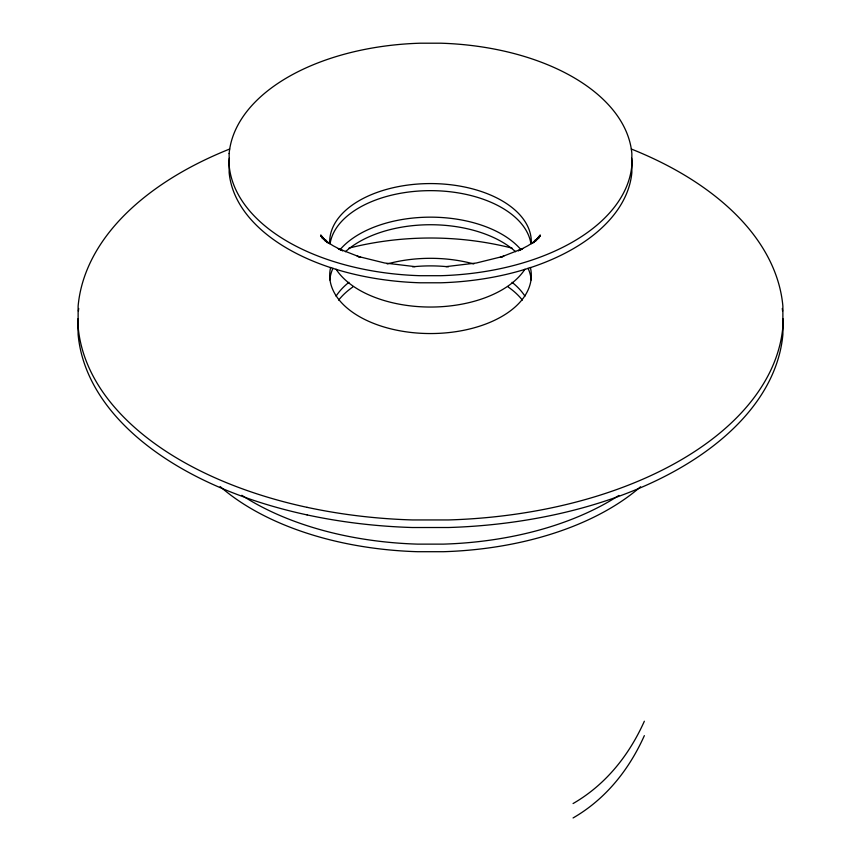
<?xml version="1.0" encoding="UTF-8"?>
<svg xmlns="http://www.w3.org/2000/svg" width="861" height="861" viewBox="0 0 861 861"><rect width="100%" height="100%" fill="white"/><g stroke="black" fill="none" stroke-linecap="round" stroke-linejoin="round"><path stroke-width="1.29" d="M77.899 318.882L78.125 334.477A354.42 204.627 0 0 0 99.973 395.339A350.093 202.12 0 0 0 113.641 413.7A354.032 204.401 0 0 0 158.65 453.919A350.879 202.583 0 0 0 193.036 474.745A353.989 204.369 0 0 0 260.517 502.587A350.05 202.098 0 0 0 307.065 514.91M533.874 242.565L534.853 240.241L533.755 242.673M535.768 240.445L540.299 235.021L535.338 240.865L540.159 236.086L533.992 241.887L538.975 237.819L531.56 243.523L536.586 240.23L527.858 245.762L518.257 250.799L522.702 248.581L500.187 257.417L503.75 256.234L476.348 263.003L445.998 266.63M348.942 248.108C402.281 234.644 458.719 234.655 512.058 248.108M415.002 266.63L384.652 262.992L357.261 256.223L360.813 257.417L338.298 248.581L342.743 250.799L333.142 245.762L324.425 240.219L329.451 243.523L322.025 237.808L327.008 241.876L320.852 236.075L325.662 240.865L320.701 235.021L325.232 240.445M327.245 242.673L326.147 240.241L327.126 242.565M783.101 318.882L782.875 334.477A354.506 204.67 0 0 1 761.038 395.339A352.526 203.53 0 0 1 553.903 514.878A354.506 204.67 0 0 1 448.506 527.513L412.494 527.524A354.495 204.66 0 0 1 307.065 514.91M329.763 243.749A100.802 58.193 0 0 1 430.511 183.576A100.802 58.193 0 0 1 531.248 243.749M524.941 269.202A100.802 58.193 0 0 1 430.5 307.043A100.802 58.193 0 0 1 336.07 269.202M330.226 242.91A100.802 58.193 0 0 1 430.5 190.647A100.802 58.193 0 0 1 530.785 242.91M229.403 158.22A202.539 116.935 0 0 0 229.144 160.598L229.144 172.469A202.529 116.924 0 0 0 238.282 201.635A201.409 116.278 0 0 0 359.984 275.552A202.572 116.956 0 0 0 420.211 282.785L440.789 282.785A202.572 116.956 0 0 0 491.297 277.511A201.42 116.289 0 0 0 619.35 207.243A202.572 116.956 0 0 0 631.856 172.469L631.856 160.598A202.561 116.945 0 0 0 631.597 158.22M338.631 300.134A100.802 58.193 0 0 1 352.838 286.982M412.58 266.813A100.802 58.193 0 0 1 448.42 266.813M508.173 286.982A100.802 58.193 0 0 1 522.369 300.123M640.573 486.745A251.778 145.358 0 0 1 506.483 545.099A253.22 146.198 0 0 1 443.361 551.707L417.639 551.707A253.209 146.187 0 0 1 342.334 542.699A250.034 144.357 0 0 1 309.088 533.895A252.348 145.692 0 0 1 220.158 486.551M336.07 296.152A100.802 58.193 0 0 1 348.953 282.3M387.224 263.95A100.802 58.193 0 0 1 473.776 263.95M512.047 282.3A100.802 58.193 0 0 1 524.941 296.152M618.865 495.462A251.778 145.358 0 0 1 506.483 537.522A253.22 146.198 0 0 1 443.361 544.13L417.639 544.13A253.209 146.187 0 0 1 342.334 535.122A250.034 144.357 0 0 1 309.088 526.319A252.348 145.692 0 0 1 241.823 495.29M329.838 279.954A100.802 58.193 0 0 1 332.97 268.223M345.401 251.746A100.802 58.193 0 0 1 515.61 251.735M528.041 268.223A100.802 58.193 0 0 1 531.172 279.954M78.394 311.09A354.441 204.638 0 0 1 78.717 308.496M782.283 308.496A354.484 204.66 0 0 1 782.606 311.09M530.376 267.448A100.802 58.193 0 0 1 430.5 333.551A100.802 58.193 0 0 1 330.635 267.448M339.987 249.744A100.802 58.193 0 0 1 430.5 217.155A100.802 58.193 0 0 1 521.023 249.744M307.065 507.333A354.495 204.66 0 0 0 412.494 519.947L448.506 519.947A354.506 204.67 0 0 0 553.924 507.344A352.526 203.53 0 0 0 760.984 387.751A354.506 204.67 0 0 0 782.875 326.9L782.875 306.118A354.484 204.66 0 0 0 761.027 245.245A350.05 202.098 0 0 0 747.359 226.884A354.011 204.38 0 0 0 702.35 186.665A350.879 202.583 0 0 0 667.964 165.839A354.011 204.38 0 0 0 631.307 149.018M307.065 507.344A350.05 202.098 0 0 1 260.517 495.01A353.989 204.369 0 0 1 193.036 467.168A350.879 202.583 0 0 1 158.639 446.353A354.032 204.401 0 0 1 113.652 406.123A350.093 202.12 0 0 1 99.962 387.773A354.42 204.627 0 0 1 78.136 326.9L78.125 306.107A354.441 204.638 0 0 1 99.973 245.245A350.093 202.12 0 0 1 121.315 218.371A354 204.38 0 0 1 169.542 179.411A350.868 202.572 0 0 1 205.596 159.554A354.022 204.391 0 0 1 229.693 149.018M644.351 721.227A463.347 267.513 60 0 1 573.071 803.55M644.351 735.638A463.347 267.513 60 0 1 573.071 817.95M229.144 153.516L229.144 165.398A202.529 116.924 0 0 0 238.282 194.554A201.409 116.278 0 0 0 359.984 268.481A202.572 116.956 0 0 0 420.211 275.703L440.789 275.703A202.572 116.956 0 0 0 491.297 270.44A201.42 116.289 0 0 0 619.35 200.172A202.572 116.956 0 0 0 631.856 165.398L631.856 153.516A202.561 116.945 0 0 0 622.718 124.35A201.409 116.278 0 0 0 501.016 50.433A202.539 116.935 0 0 0 440.789 43.201L420.211 43.201A202.529 116.924 0 0 0 369.703 48.474A201.409 116.278 0 0 0 241.661 118.743A202.539 116.935 0 0 0 229.144 153.516"/></g></svg>
